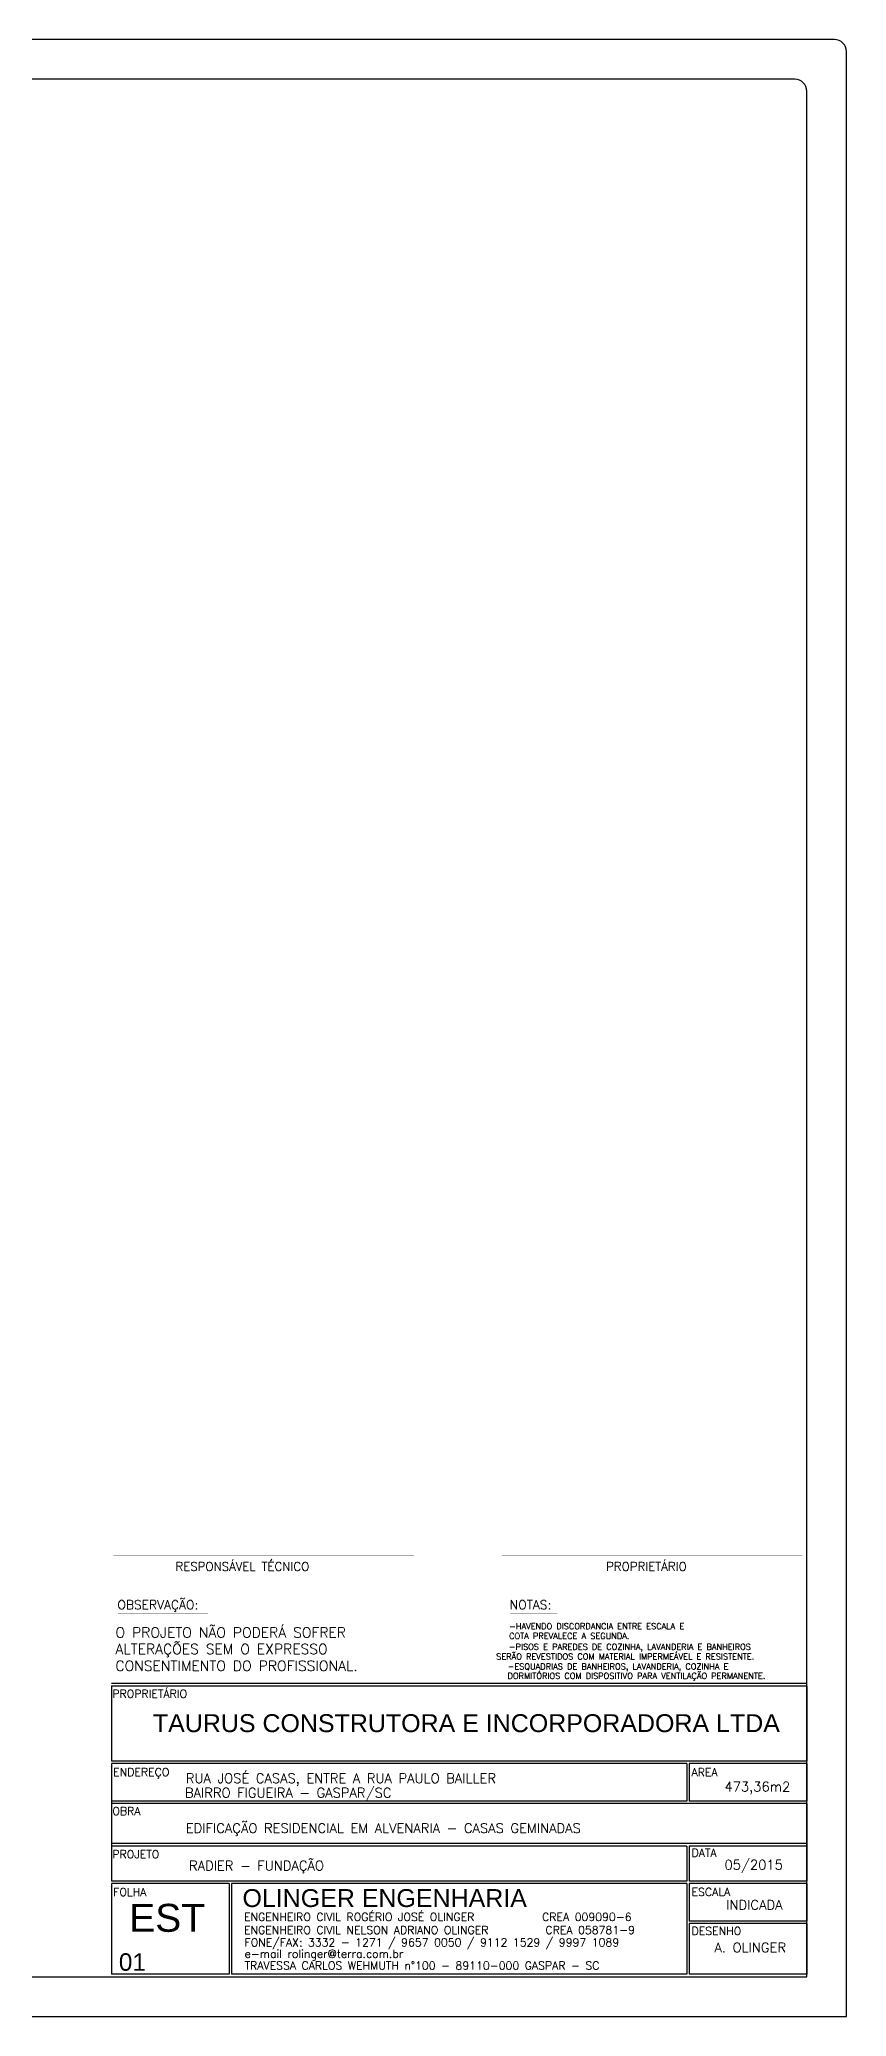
# Model space of a CAD drawing. Header units: metres. Extents: x 49 to 320, y -91 to 27.
# Drawn here: x 310.31 to 320.47, y -47.67 to -22.79 of the extents above; entities that cross this region are included whole.
import ezdxf

# ---------------------------------------------------------------- set-up
doc = ezdxf.new("R2010")
doc.units = ezdxf.units.M
doc.header["$LTSCALE"] = 0.2
doc.layers.add('ARQ-___-___-LEG', color=3, linetype='Continuous')
doc.layers.add('ARQ-FLH', color=7, linetype='Continuous')
doc.styles.add('CL100', font='ROMANS.SHX', dxfattribs={"height": 125})
doc.styles.add('CL40', font='ROMANS.SHX', dxfattribs={"height": 50})
doc.styles.add('CL60', font='ROMANS.SHX', dxfattribs={"height": 75})
doc.styles.add('REGUA120', font='arial.ttf')
doc.styles.add('ROMANS', font='romans', dxfattribs={"height": 6})

msp = doc.modelspace()

# ---------------------------------------------------------------- linework, layer by layer
at = {"color": 15}
for p, q in [((320.321, -22.794), (270.99, -22.794)), ((320.471, -47.671), (320.471, -22.944)), ((270.84, -47.671), (320.471, -47.671))]:
    msp.add_line(p, q, dxfattribs=at)
at = {"color": 0}
for p, q in [((319.821, -23.294), (272.24, -23.294)), ((319.971, -47.171), (319.971, -23.444)), ((272.09, -47.171), (319.971, -47.171))]:
    msp.add_line(p, q, dxfattribs=at)
for p, q in [((319.971, -43.513), (311.219, -43.513)), ((319.971, -43.483), (311.221, -43.483)), ((311.221, -43.511), (311.221, -44.459)), ((319.971, -43.513), (319.971, -44.459)), ((319.971, -44.459), (311.221, -44.459)), ((311.221, -44.489), (311.221, -44.993)), ((318.461, -44.489), (311.221, -44.489)), ((318.461, -44.489), (318.461, -44.963)), ((318.491, -44.489), (318.491, -44.963)), ((319.971, -44.489), (318.491, -44.489)), ((319.971, -44.489), (319.971, -44.963)), ((318.461, -44.963), (311.221, -44.963)), ((311.221, -44.993), (311.221, -45.97)), ((318.461, -44.993), (311.221, -44.993)), ((319.971, -44.993), (318.461, -44.993)), ((319.971, -44.963), (318.491, -44.963)), ((319.971, -44.993), (319.971, -45.97)), ((319.971, -45.496), (311.221, -45.496)), ((318.461, -45.527), (311.221, -45.527)), ((318.461, -45.527), (318.461, -45.97)), ((319.971, -45.527), (318.491, -45.527)), ((318.491, -45.527), (318.491, -45.97)), ((318.461, -45.97), (311.221, -45.97)), ((312.701, -46), (311.221, -46)), ((311.221, -46), (311.221, -47.141)), ((312.701, -46), (312.701, -47.141)), ((312.731, -46), (312.731, -47.141)), ((318.461, -46), (312.731, -46)), ((318.461, -46), (318.461, -47.141)), ((319.971, -45.97), (318.491, -45.97)), ((319.971, -46), (318.491, -46)), ((318.491, -46), (318.491, -46.473)), ((319.971, -46), (319.971, -46.473)), ((319.971, -46.473), (318.491, -46.473)), ((318.491, -46.503), (318.491, -47.141)), ((319.971, -46.503), (318.491, -46.503)), ((319.971, -46.503), (319.971, -47.141)), ((312.701, -47.141), (311.221, -47.141)), ((318.461, -47.141), (312.731, -47.141)), ((319.971, -47.141), (318.491, -47.141))]:
    msp.add_line(p, q)
for points, const_width in [([(311.244, -41.866), (315.027, -41.866)], 0.00402), ([(319.917, -41.866), (316.134, -41.866)], 0.00402), ([(311.299, -42.604), (312.436, -42.604)], 0.00453), ([(316.236, -42.604), (316.831, -42.604)], 0.00453), ([(311.221, -43.483), (311.221, -47.141)], 0.001), ([(311.221, -43.483), (319.971, -43.483)], 0.001), ([(311.221, -43.513), (319.971, -43.513)], 0.001), ([(311.221, -44.459), (319.971, -44.459)], 0.001), ([(311.221, -44.963), (318.461, -44.963), (318.461, -44.489), (311.221, -44.489)], 0.001), ([(319.971, -44.489), (318.491, -44.489), (318.491, -44.963), (319.971, -44.963)], 0.001), ([(319.971, -44.993), (311.221, -44.993)], 0.001), ([(319.971, -45.496), (311.221, -45.496)], 0.001), ([(311.221, -45.527), (318.461, -45.527), (318.461, -45.97), (311.221, -45.97)], 0.001), ([(319.971, -45.97), (318.491, -45.97), (318.491, -45.527), (319.971, -45.527)], 0.001), ([(311.221, -46), (312.701, -46), (312.701, -47.141), (311.221, -47.141)], 0.001), ([(318.461, -47.141), (318.461, -46), (312.731, -46), (312.731, -47.141), (318.461, -47.141), (318.461, -46.571)], 0.001), ([(319.971, -46.473), (318.491, -46.473), (318.491, -46), (319.971, -46)], 0.001), ([(319.971, -46.503), (318.491, -46.503), (318.491, -47.141), (319.971, -47.141)], 0.001)]:
    msp.add_lwpolyline(points, dxfattribs=dict(const_width=const_width))
at = {"color": 15}
msp.add_arc((320.321, -22.944), 0.15, 0, 90, dxfattribs=at)
at = {"color": 0}
msp.add_arc((319.821, -23.444), 0.15, 0, 90, dxfattribs=at)
at = {"layer": 'ARQ-FLH', "const_width": 0.001}
msp.add_lwpolyline([(311.221, -47.141), (311.221, -47.171), (319.971, -47.171), (319.971, -47.141), (319.971, -41.866), (319.971, -32.821), (311.221, -32.821), (311.221, -43.483)], dxfattribs=at)

# ---------------------------------------------------------------- texts
for s, height, style, p in [('RESPONSÁVEL TÉCNICO', 0.10862, 'CL60', (312.024, -42.063)), ('PROPRIETÁRIO', 0.10862, 'CL60', (317.445, -42.063)), ('OBSERVAÇÃO:', 0.11315, 'CL40', (311.294, -42.547)), ('NOTAS: ', 0.1131, 'CL40', (316.232, -42.547)), ('O PROJETO NÃO PODERÁ SOFRER', 0.12823, 'CL100', (311.269, -42.904)), ('-HAVENDO DISCORDANCIA ENTRE ESCALA E ', 0.07543, 'CL40', (316.224, -42.799)), ('ALTERAÇÕES SEM O EXPRESSO', 0.12823, 'CL100', (311.269, -43.112)), ('COTA PREVALECE A SEGUNDA.', 0.07543, 'CL40', (316.224, -42.921)), ('-PISOS E PAREDES DE COZINHA, LAVANDERIA E BANHEIROS ', 0.07543, 'CL40', (316.222, -43.058)), ('CONSENTIMENTO DO PROFISSIONAL.', 0.12823, 'CL100', (311.269, -43.324)), ('        SERÃO REVESTIDOS COM MATERIAL IMPERMEÁVEL E RESISTENTE. ', 0.07543, 'CL40', (315.612, -43.18)), ('-ESQUADRIAS DE BANHEIROS, LAVANDERIA, COZINHA E', 0.07543, 'CL40', (316.206, -43.305)), ('PROPRIETÁRIO', 0.10069, 'ROMANS', (311.23, -43.661)), ('DORMITÓRIOS COM DISPOSITIVO PARA VENTILAÇÃO PERMANENTE.', 0.07543, 'CL40', (316.205, -43.423)), ('ENDEREÇO', 0.1007, 'ROMANS', (311.24, -44.647)), ('BAIRRO FIGUEIRA - GASPAR/SC       ', 0.12083, 'ROMANS', (312.144, -44.916)), ('RUA JOSÉ CASAS, ENTRE A RUA PAULO BAILLER ', 0.12083, 'ROMANS', (312.155, -44.734)), ('AREA', 0.1007, 'ROMANS', (318.521, -44.649)), ('473,36m2', 0.1208, 'ROMANS', (318.935, -44.839)), ('OBRA', 0.1007, 'ROMANS', (311.23, -45.137)), ('EDIFICAÇÃO RESIDENCIAL EM ALVENARIA - CASAS GEMINADAS ', 0.12083, 'ROMANS', (312.155, -45.362)), ('PROJETO', 0.1007, 'ROMANS', (311.23, -45.68)), ('RADIER - FUNDAÇÃO', 0.12083, 'ROMANS', (312.195, -45.834)), ('DATA', 0.1007, 'ROMANS', (318.521, -45.661)), ('05/2015', 0.1208, 'ROMANS', (318.935, -45.823)), ('FOLHA', 0.1007, 'ROMANS', (311.24, -46.156)), ('ESCALA', 0.1007, 'ROMANS', (318.521, -46.155)), ('INDICADA', 0.1208, 'ROMANS', (318.956, -46.327)), ('ENGENHEIRO CIVIL ROGÉRIO JOSÉ OLINGER        CREA 009090-6', 0.10069, 'ROMANS', (312.887, -46.469)), ('ENGENHEIRO CIVIL NELSON ADRIANO OLINGER      CREA 058781-9 ', 0.10069, 'ROMANS', (312.887, -46.634)), ('FONE/FAX: 3332 - 1271 / 9657 0050 / 9112 1529 / 9997 1089', 0.10069, 'ROMANS', (312.893, -46.79)), ('DESENHO', 0.1007, 'ROMANS', (318.521, -46.646)), ('A. OLINGER', 0.1208, 'ROMANS', (318.809, -46.864)), ('TRAVESSA CARLOS WEHMUTH n°100 - 89110-000 GASPAR - SC', 0.10069, 'ROMANS', (312.895, -47.081)), ('e-mail rolinger@terra.com.br', 0.10069, 'ROMANS', (312.895, -46.933))]:
    msp.add_text(s, height=height, dxfattribs=dict(style=style)).set_placement(p)
at = {"layer": 'ARQ-___-___-LEG', "color": 5, "style": 'REGUA120'}
for s, height, p in [('TAURUS CONSTRUTORA E INCORPORADORA LTDA', 0.225, (311.74, -44.093)), ('EST', 0.3516, (311.442, -46.606)), ('OLINGER ENGENHARIA', 0.225, (312.868, -46.294)), ('01', 0.2197, (311.312, -47.096))]:
    msp.add_text(s, height=height, dxfattribs=at).set_placement(p)

doc.saveas('drawing.dxf')
